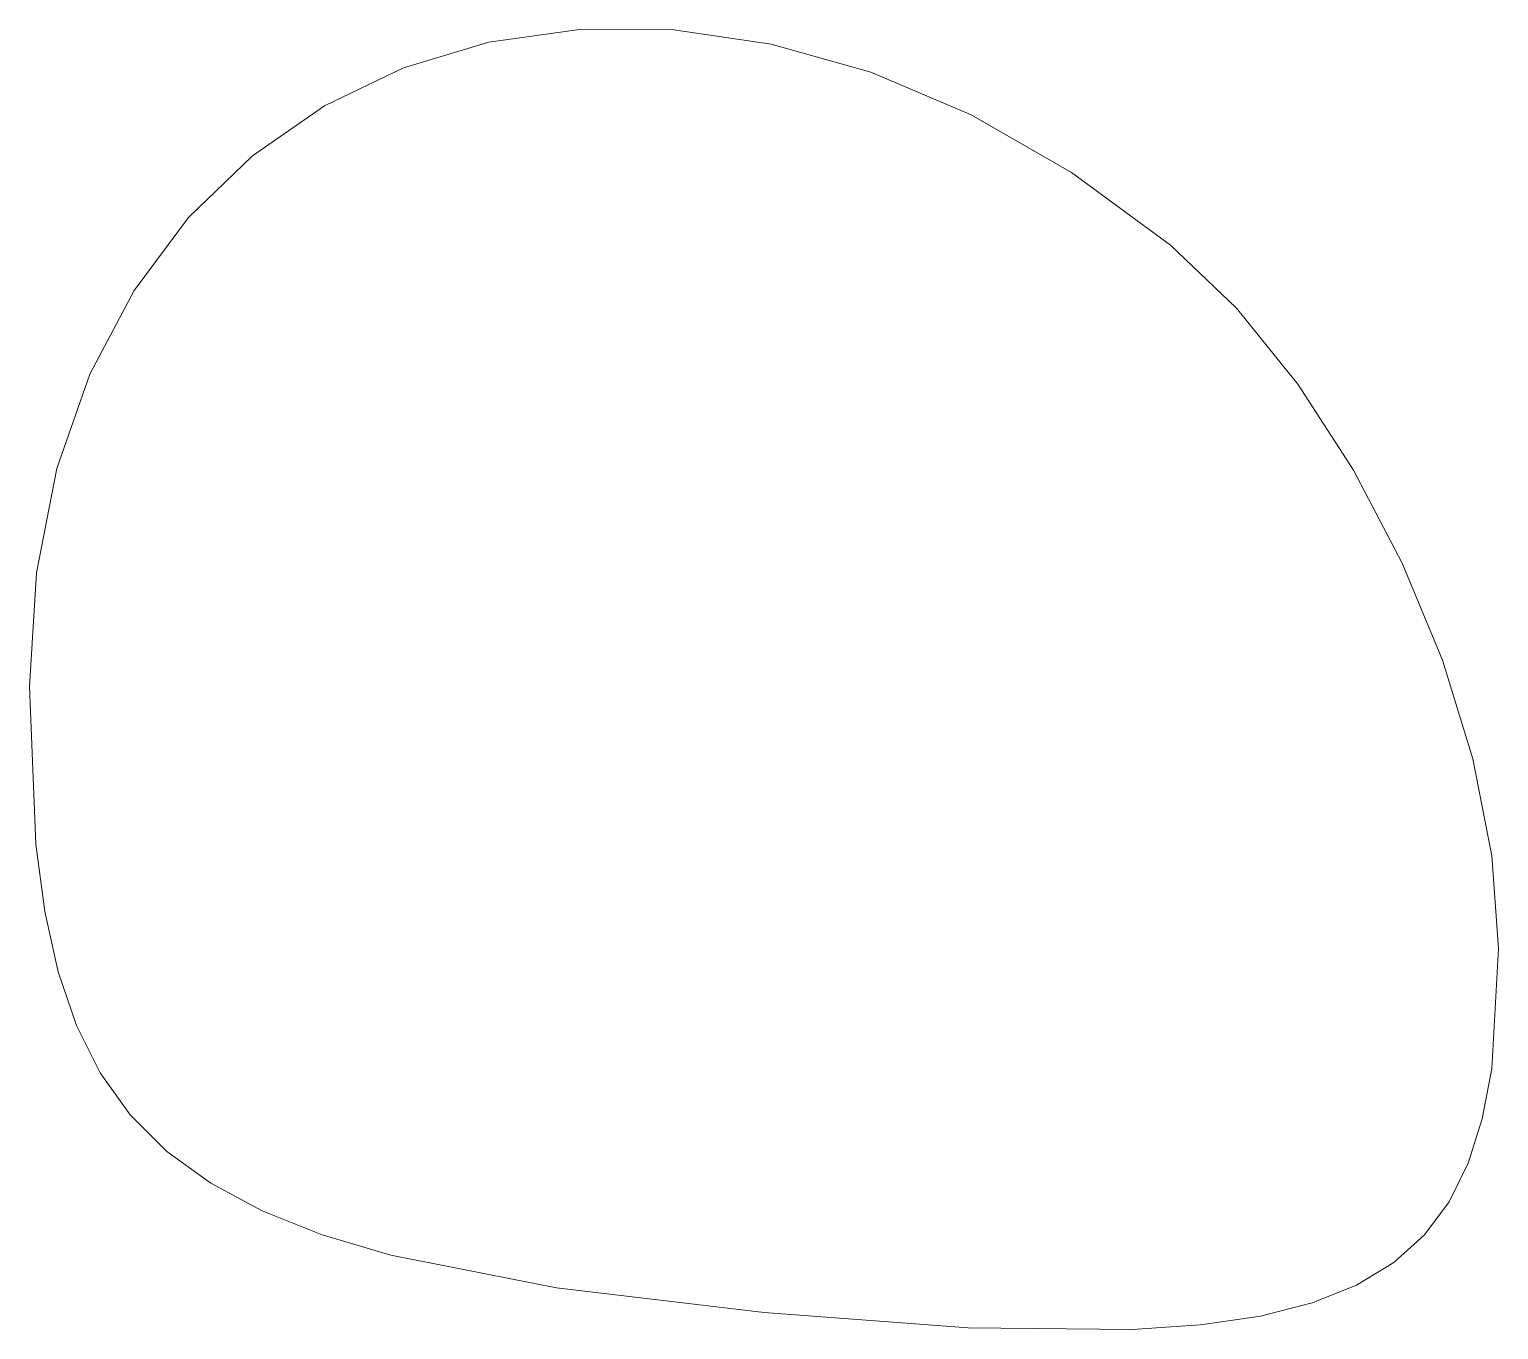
# Model space of a CAD drawing. Header units: millimetres. Extents: x -199 to 251, y -179 to 271.
# Drawn here: x 65.185 to 69.736, y -110.608 to -106.58 of the extents above; entities that cross this region are included whole.
import ezdxf

# ---------------------------------------------------------------- set-up
doc = ezdxf.new("R2010")
doc.units = ezdxf.units.MM
doc.header["$MEASUREMENT"] = 0
doc.layers.add('Camada 1', color=7, linetype='Continuous')

msp = doc.modelspace()

# ---------------------------------------------------------------- linework, layer by layer
at = {"layer": 'Camada 1', "color": 250, "lineweight": 18}
msp.add_open_spline([(67.4829, -106.6256), (67.4829, -106.6256), (67.181, -106.5817), (67.181, -106.5817), (67.181, -106.5817), (67.181, -106.5817), (66.8885, -106.5801), (66.8885, -106.5801), (66.8885, -106.5801), (66.8885, -106.5801), (66.6084, -106.6196), (66.6084, -106.6196), (66.6084, -106.6196), (66.6084, -106.6196), (66.3442, -106.6989), (66.3442, -106.6989), (66.3442, -106.6989), (66.3442, -106.6989), (66.0989, -106.8168), (66.0989, -106.8168), (66.0989, -106.8168), (66.0989, -106.8168), (65.8759, -106.9719), (65.8759, -106.9719), (65.8759, -106.9719), (65.8759, -106.9719), (65.6784, -107.163), (65.6784, -107.163), (65.6784, -107.163), (65.6784, -107.163), (65.5094, -107.389), (65.5094, -107.389), (65.5094, -107.389), (65.5094, -107.389), (65.3725, -107.6486), (65.3725, -107.6486), (65.3725, -107.6486), (65.3725, -107.6486), (65.2706, -107.9404), (65.2706, -107.9404), (65.2706, -107.9404), (65.2706, -107.9404), (65.2071, -108.2634), (65.2071, -108.2634), (65.2071, -108.2634), (65.2071, -108.2634), (65.1852, -108.6161), (65.1852, -108.6161), (65.1852, -108.6161), (65.1852, -108.6161), (65.2052, -109.1044), (65.2052, -109.1044), (65.2052, -109.1044), (65.2052, -109.1044), (65.2326, -109.3129), (65.2326, -109.3129), (65.2326, -109.3129), (65.2326, -109.3129), (65.2739, -109.4995), (65.2739, -109.4995), (65.2739, -109.4995), (65.2739, -109.4995), (65.3307, -109.6657), (65.3307, -109.6657), (65.3307, -109.6657), (65.3307, -109.6657), (65.4048, -109.813), (65.4048, -109.813), (65.4048, -109.813), (65.4048, -109.813), (65.4977, -109.9426), (65.4977, -109.9426), (65.4977, -109.9426), (65.4977, -109.9426), (65.6112, -110.0562), (65.6112, -110.0562), (65.6112, -110.0562), (65.6112, -110.0562), (65.7469, -110.1549), (65.7469, -110.1549), (65.7469, -110.1549), (65.7469, -110.1549), (65.9065, -110.2405), (65.9065, -110.2405), (65.9065, -110.2405), (65.9065, -110.2405), (66.0917, -110.3142), (66.0917, -110.3142), (66.0917, -110.3142), (66.0917, -110.3142), (66.3043, -110.3774), (66.3043, -110.3774), (66.3043, -110.3774), (66.3043, -110.3774), (66.8178, -110.4783), (66.8178, -110.4783), (66.8178, -110.4783), (66.8178, -110.4783), (67.4604, -110.5546), (67.4604, -110.5546), (67.4604, -110.5546), (67.4604, -110.5546), (68.0924, -110.6023), (68.0924, -110.6023), (68.0924, -110.6023), (68.0924, -110.6023), (68.6008, -110.6081), (68.6008, -110.6081), (68.6008, -110.6081), (68.6008, -110.6081), (68.8126, -110.5934), (68.8126, -110.5934), (68.8126, -110.5934), (68.8126, -110.5934), (68.998, -110.566), (68.998, -110.566), (68.998, -110.566), (68.998, -110.566), (69.1585, -110.5252), (69.1585, -110.5252), (69.1585, -110.5252), (69.1585, -110.5252), (69.2957, -110.47), (69.2957, -110.47), (69.2957, -110.47), (69.2957, -110.47), (69.4111, -110.4), (69.4111, -110.4), (69.4111, -110.4), (69.4111, -110.4), (69.5063, -110.3142), (69.5063, -110.3142), (69.5063, -110.3142), (69.5063, -110.3142), (69.5826, -110.212), (69.5826, -110.212), (69.5826, -110.212), (69.5826, -110.212), (69.6417, -110.0925), (69.6417, -110.0925), (69.6417, -110.0925), (69.6417, -110.0925), (69.685, -109.9552), (69.685, -109.9552), (69.685, -109.9552), (69.685, -109.9552), (69.7141, -109.799), (69.7141, -109.799), (69.7141, -109.799), (69.7141, -109.799), (69.7355, -109.4277), (69.7355, -109.4277), (69.7355, -109.4277), (69.7355, -109.4277), (69.7148, -109.1406), (69.7148, -109.1406), (69.7148, -109.1406), (69.7148, -109.1406), (69.6554, -108.8398), (69.6554, -108.8398), (69.6554, -108.8398), (69.6554, -108.8398), (69.5613, -108.5344), (69.5613, -108.5344), (69.5613, -108.5344), (69.5613, -108.5344), (69.437, -108.2332), (69.437, -108.2332), (69.437, -108.2332), (69.437, -108.2332), (69.2865, -107.9451), (69.2865, -107.9451), (69.2865, -107.9451), (69.2865, -107.9451), (69.1138, -107.6791), (69.1138, -107.6791), (69.1138, -107.6791), (69.1138, -107.6791), (68.9233, -107.4441), (68.9233, -107.4441), (68.9233, -107.4441), (68.9233, -107.4441), (68.719, -107.249), (68.719, -107.249), (68.719, -107.249), (68.719, -107.249), (68.4122, -107.0234), (68.4122, -107.0234), (68.4122, -107.0234), (68.4122, -107.0234), (68.1017, -106.8452), (68.1017, -106.8452), (68.1017, -106.8452), (68.1017, -106.8452), (67.7909, -106.713), (67.7909, -106.713), (67.7909, -106.713), (67.7909, -106.713), (67.4829, -106.6256), (67.4829, -106.6256)], degree=3, knots=[0, 0, 0, 0, 0.0196078431372549, 0.0196078431372549, 0.0196078431372549, 0.0196078431372549, 0.0392156862745098, 0.0392156862745098, 0.0392156862745098, 0.0392156862745098, 0.0588235294117647, 0.0588235294117647, 0.0588235294117647, 0.0588235294117647, 0.0784313725490196, 0.0784313725490196, 0.0784313725490196, 0.0784313725490196, 0.0980392156862745, 0.0980392156862745, 0.0980392156862745, 0.0980392156862745, 0.1176470588235294, 0.1176470588235294, 0.1176470588235294, 0.1176470588235294, 0.1372549019607843, 0.1372549019607843, 0.1372549019607843, 0.1372549019607843, 0.1568627450980392, 0.1568627450980392, 0.1568627450980392, 0.1568627450980392, 0.1764705882352941, 0.1764705882352941, 0.1764705882352941, 0.1764705882352941, 0.196078431372549, 0.196078431372549, 0.196078431372549, 0.196078431372549, 0.2156862745098039, 0.2156862745098039, 0.2156862745098039, 0.2156862745098039, 0.2352941176470588, 0.2352941176470588, 0.2352941176470588, 0.2352941176470588, 0.2549019607843137, 0.2549019607843137, 0.2549019607843137, 0.2549019607843137, 0.2745098039215687, 0.2745098039215687, 0.2745098039215687, 0.2745098039215687, 0.2941176470588235, 0.2941176470588235, 0.2941176470588235, 0.2941176470588235, 0.3137254901960784, 0.3137254901960784, 0.3137254901960784, 0.3137254901960784, 0.3333333333333333, 0.3333333333333333, 0.3333333333333333, 0.3333333333333333, 0.3529411764705883, 0.3529411764705883, 0.3529411764705883, 0.3529411764705883, 0.3725490196078431, 0.3725490196078431, 0.3725490196078431, 0.3725490196078431, 0.392156862745098, 0.392156862745098, 0.392156862745098, 0.392156862745098, 0.4117647058823529, 0.4117647058823529, 0.4117647058823529, 0.4117647058823529, 0.4313725490196079, 0.4313725490196079, 0.4313725490196079, 0.4313725490196079, 0.4509803921568628, 0.4509803921568628, 0.4509803921568628, 0.4509803921568628, 0.4705882352941176, 0.4705882352941176, 0.4705882352941176, 0.4705882352941176, 0.4901960784313725, 0.4901960784313725, 0.4901960784313725, 0.4901960784313725, 0.5098039215686274, 0.5098039215686274, 0.5098039215686274, 0.5098039215686274, 0.5294117647058824, 0.5294117647058824, 0.5294117647058824, 0.5294117647058824, 0.5490196078431373, 0.5490196078431373, 0.5490196078431373, 0.5490196078431373, 0.5686274509803921, 0.5686274509803921, 0.5686274509803921, 0.5686274509803921, 0.5882352941176471, 0.5882352941176471, 0.5882352941176471, 0.5882352941176471, 0.6078431372549019, 0.6078431372549019, 0.6078431372549019, 0.6078431372549019, 0.6274509803921569, 0.6274509803921569, 0.6274509803921569, 0.6274509803921569, 0.6470588235294118, 0.6470588235294118, 0.6470588235294118, 0.6470588235294118, 0.6666666666666666, 0.6666666666666666, 0.6666666666666666, 0.6666666666666666, 0.6862745098039216, 0.6862745098039216, 0.6862745098039216, 0.6862745098039216, 0.7058823529411765, 0.7058823529411765, 0.7058823529411765, 0.7058823529411765, 0.7254901960784313, 0.7254901960784313, 0.7254901960784313, 0.7254901960784313, 0.7450980392156863, 0.7450980392156863, 0.7450980392156863, 0.7450980392156863, 0.7647058823529411, 0.7647058823529411, 0.7647058823529411, 0.7647058823529411, 0.7843137254901961, 0.7843137254901961, 0.7843137254901961, 0.7843137254901961, 0.803921568627451, 0.803921568627451, 0.803921568627451, 0.803921568627451, 0.8235294117647058, 0.8235294117647058, 0.8235294117647058, 0.8235294117647058, 0.8431372549019608, 0.8431372549019608, 0.8431372549019608, 0.8431372549019608, 0.8627450980392157, 0.8627450980392157, 0.8627450980392157, 0.8627450980392157, 0.8823529411764706, 0.8823529411764706, 0.8823529411764706, 0.8823529411764706, 0.9019607843137255, 0.9019607843137255, 0.9019607843137255, 0.9019607843137255, 0.9215686274509803, 0.9215686274509803, 0.9215686274509803, 0.9215686274509803, 0.9411764705882353, 0.9411764705882353, 0.9411764705882353, 0.9411764705882353, 0.9607843137254902, 0.9607843137254902, 0.9607843137254902, 0.9607843137254902, 1, 1, 1, 1], dxfattribs=at)

doc.saveas('drawing.dxf')
